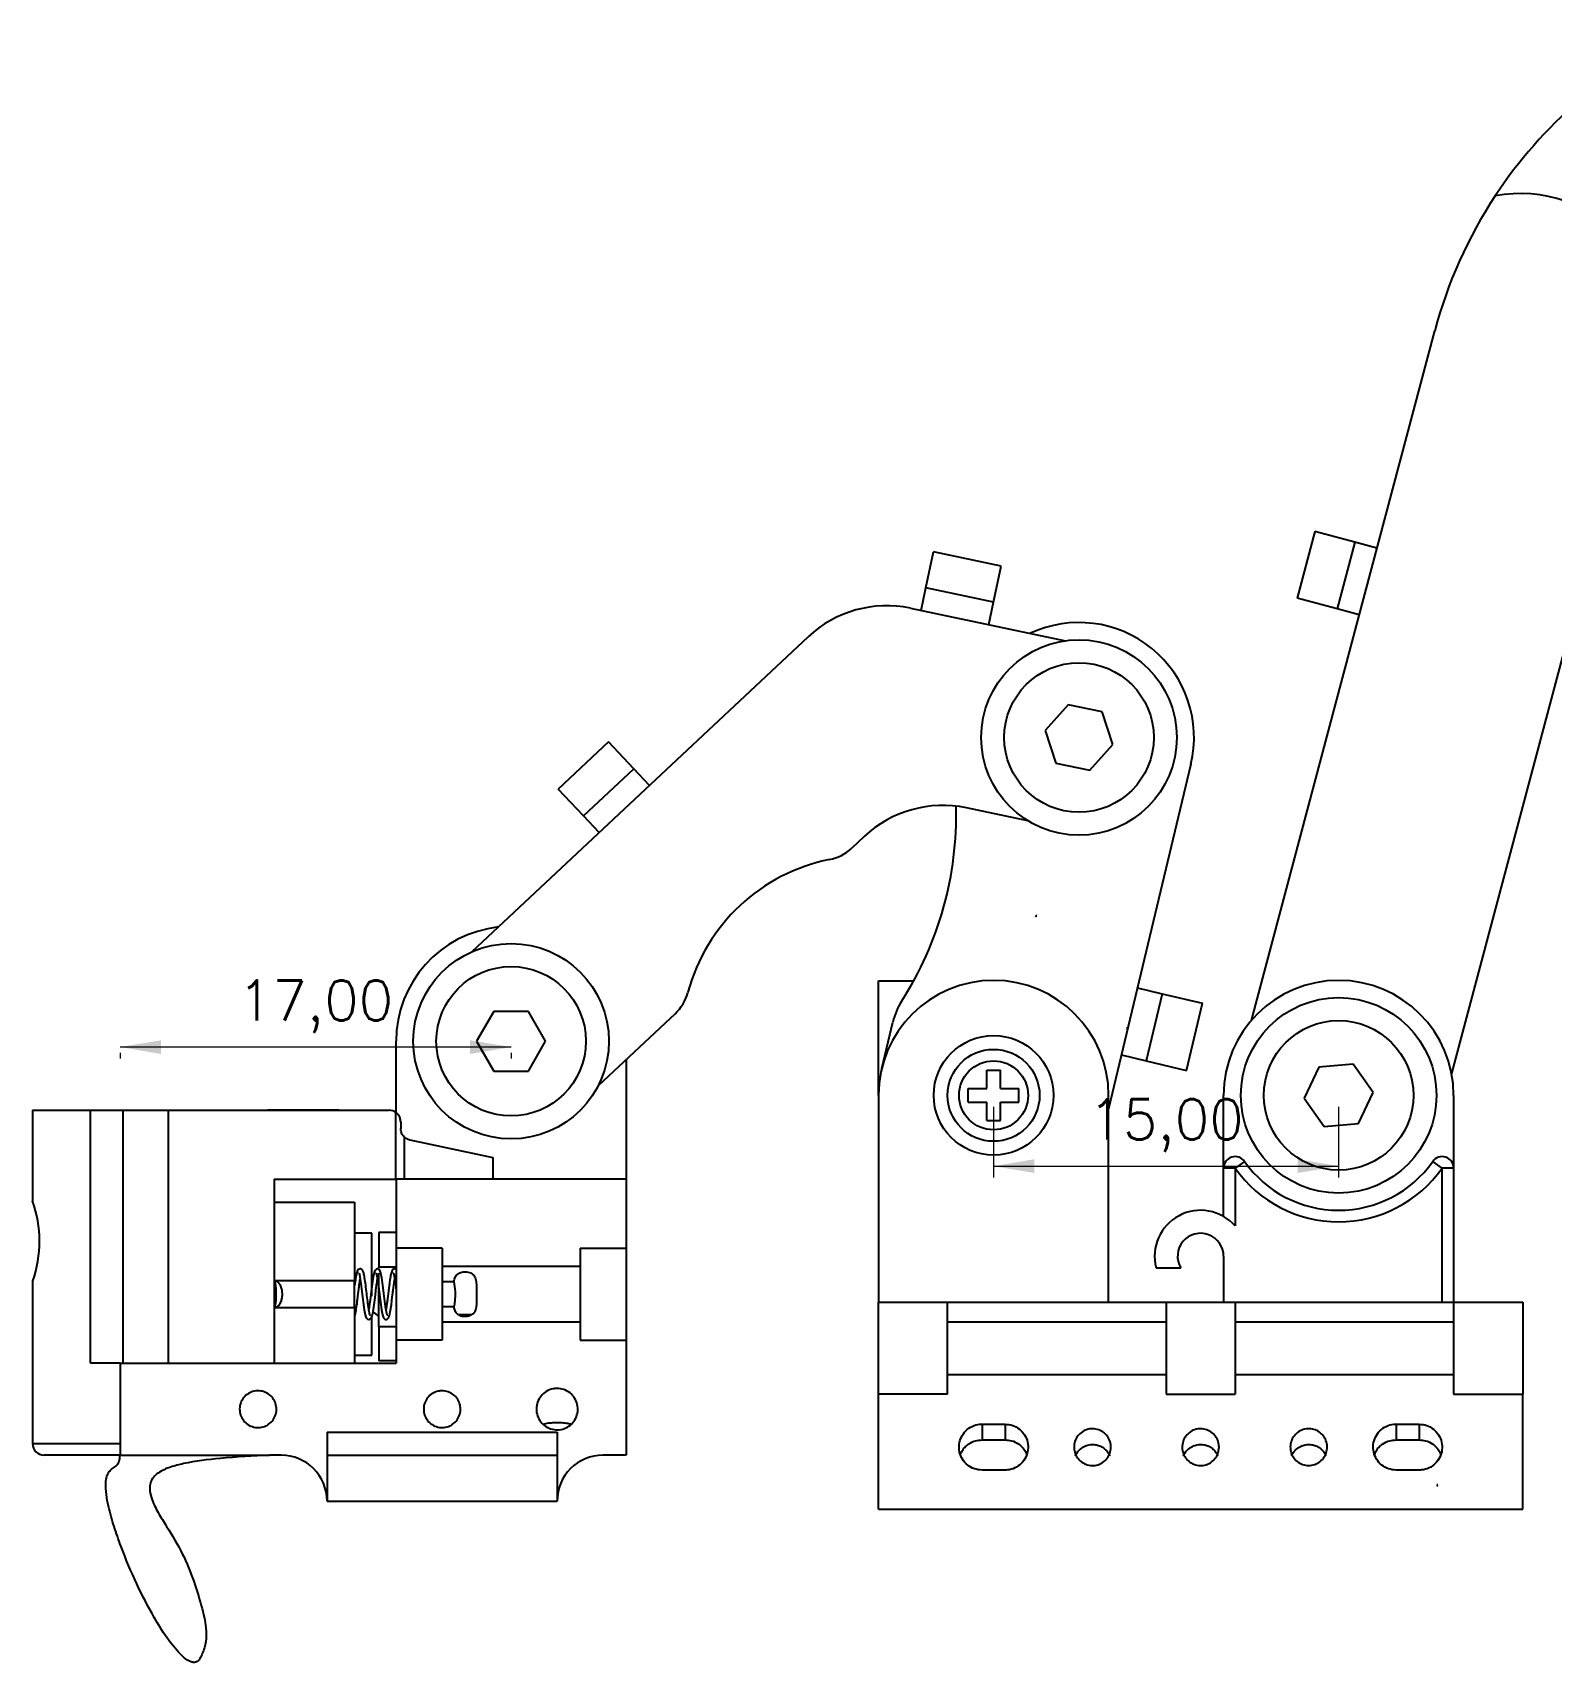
# Model space of a CAD drawing. Header units: millimetres. Extents: x 15 to 1184, y 5 to 836.
# Drawn here: x 578.4 to 710.4, y 438.5 to 580.3 of the extents above; entities that cross this region are included whole.
import ezdxf

# ---------------------------------------------------------------- set-up
doc = ezdxf.new("R2010")
doc.units = ezdxf.units.MM
doc.header["$PDSIZE"] = -1
doc.layers.get('0').update_dxf_attribs({"lineweight": 18})
doc.layers.add('尺寸线层', color=3, linetype='Continuous', lineweight=18)
doc.styles.get("Standard").update_dxf_attribs({"font": 'txt.shx'})
doc.dimstyles.new('ISO-25', dxfattribs={"dimtxt": 2.5, "dimasz": 2.5, "dimexe": 1.25, "dimexo": 0.625, "dimtad": 1, "dimtxsty": 'Standard', "dimcen": 2.5, "dimdle": 5, "dimadec": 0, "dimazin": 0, "dimtfac": 1, "dimtmove": 0, "dimatfit": 3, "dimfxl": 0, "dimarcsym": 0})

# ---------------------------------------------------------------- blocks, each defined once
blk = doc.blocks.new('*X3')
at = {"layer": '尺寸线层', "linetype": 'Continuous'}
for points in [[(585.98, 492.07), (589.54, 491.47), (589.54, 492.66)], [(619.98, 492.07), (616.42, 491.47), (616.42, 492.66)]]:
    blk.add_hatch(color=0, dxfattribs=at).paths.add_polyline_path(points, flags=0)
at = {"layer": '尺寸线层', "color": 0, "linetype": 'Continuous'}
for p, q in [((619.98, 492.07), (585.98, 492.07)), ((585.98, 491.57), (585.98, 491.07)), ((619.98, 491.57), (619.98, 491.07))]:
    blk.add_line(p, q, dxfattribs=at)
at = {"layer": '尺寸线层', "color": 0, "insert": (602.98, 495.59), "char_height": 3.5, "width": 19, "attachment_point": 5}
blk.add_mtext('17,00', dxfattribs=at)
blk = doc.blocks.new('*X4')
at = {"layer": '尺寸线层', "linetype": 'Continuous'}
for points in [[(661.93, 481.71), (665.48, 482.31), (665.48, 481.12)], [(691.93, 481.71), (688.37, 482.31), (688.37, 481.12)]]:
    blk.add_hatch(color=0, dxfattribs=at).paths.add_polyline_path(points, flags=0)
at = {"layer": '尺寸线层', "color": 0, "linetype": 'Continuous'}
for p, q in [((661.93, 486.87), (661.93, 480.71)), ((691.93, 486.87), (691.93, 480.71)), ((661.93, 481.71), (691.93, 481.71))]:
    blk.add_line(p, q, dxfattribs=at)
at = {"layer": '尺寸线层', "color": 0, "insert": (676.93, 485.24), "char_height": 3.5, "width": 18.5, "attachment_point": 5}
blk.add_mtext('15,00', dxfattribs=at)

msp = doc.modelspace()

# ---------------------------------------------------------------- linework, layer by layer
at = {"color": 7, "linetype": 'Continuous', "lineweight": 25}
for p, q in [((684.349, 494.394), (700.281, 554.364)), ((715.523, 541.63), (701.745, 489.772)), ((689.851, 536.913), (688.31, 531.114)), ((693.33, 535.989), (689.851, 536.913)), ((693.33, 535.989), (691.789, 530.19)), ((695.263, 535.475), (693.33, 535.989)), ((656.049, 532.005), (656.706, 535.137)), ((662.578, 533.905), (656.706, 535.137)), ((661.921, 530.773), (662.578, 533.905)), ((655.638, 530.048), (656.049, 532.005)), ((661.921, 530.773), (656.049, 532.005)), ((654.7, 530.245), (668.186, 527.416)), ((661.51, 528.816), (661.921, 530.773)), ((691.789, 530.19), (688.31, 531.114)), ((693.722, 529.676), (691.789, 530.19)), ((616.604, 500.375), (645.807, 527.753)), ((668.423, 521.85), (666.418, 519.616)), ((671.361, 521.23), (668.423, 521.85)), ((672.293, 518.376), (671.361, 521.23)), ((666.418, 519.616), (667.349, 516.762)), ((628.461, 518.619), (624.084, 514.515)), ((630.65, 516.284), (628.461, 518.619)), ((670.287, 516.142), (672.293, 518.376)), ((626.273, 512.18), (630.65, 516.284)), ((632.018, 514.825), (630.65, 516.284)), ((667.349, 516.762), (670.287, 516.142)), ((679.082, 516.675), (671.928, 486.694)), ((626.273, 512.18), (624.084, 514.515)), ((627.64, 510.721), (626.273, 512.18)), ((664.902, 511.756), (659.567, 512.876)), ((650.674, 510.384), (649.606, 509.382)), ((651.928, 487.87), (651.928, 497.819)), ((651.928, 497.819), (654.979, 497.819)), ((674.44, 497.221), (676.58, 496.711)), ((676.58, 496.711), (675.187, 490.875)), ((676.58, 496.711), (680.082, 495.875)), ((618.479, 495.174), (616.978, 492.574)), ((621.482, 495.174), (618.479, 495.174)), ((622.983, 492.574), (621.482, 495.174)), ((634.234, 494.971), (627.547, 488.702)), ((678.689, 490.039), (680.082, 495.875)), ((652.201, 490.191), (653.168, 494.245)), ((609.98, 486.371), (609.98, 492.574)), ((616.978, 492.574), (618.479, 489.974)), ((621.482, 489.974), (622.983, 492.574)), ((629.98, 490.983), (629.98, 480.574)), ((673.047, 491.385), (675.187, 490.875)), ((675.187, 490.875), (678.689, 490.039)), ((693.198, 490.59), (690.207, 490.331)), ((694.919, 488.13), (693.198, 490.59)), ((618.479, 489.974), (621.482, 489.974)), ((661.328, 490.07), (662.528, 490.07)), ((661.328, 488.47), (661.328, 490.07)), ((662.528, 488.47), (662.528, 490.07)), ((690.207, 490.331), (688.937, 487.611)), ((651.928, 487.87), (651.928, 469.87)), ((659.728, 487.27), (659.728, 488.47)), ((659.728, 488.47), (661.328, 488.47)), ((662.528, 488.47), (664.128, 488.47)), ((664.128, 487.27), (664.128, 488.47)), ((671.928, 469.87), (671.928, 487.87)), ((681.928, 481.546), (681.928, 487.87)), ((693.648, 485.41), (694.919, 488.13)), ((701.928, 487.87), (701.928, 481.546)), ((578.38, 486.574), (578.38, 478.674)), ((578.38, 486.574), (583.427, 486.574)), ((583.427, 464.574), (583.427, 486.574)), ((583.427, 486.574), (586.259, 486.574)), ((586.259, 464.574), (586.259, 486.574)), ((586.259, 486.574), (590.178, 486.574)), ((590.178, 486.574), (590.178, 464.574)), ((590.178, 486.574), (609.38, 486.574)), ((598.794, 486.574), (598.794, 486.597)), ((598.794, 486.597), (604.994, 486.597)), ((604.994, 486.597), (604.994, 486.574)), ((609.966, 480.574), (609.966, 486.384)), ((659.728, 487.27), (661.328, 487.27)), ((661.328, 485.67), (661.328, 487.27)), ((662.528, 485.67), (662.528, 487.27)), ((662.528, 487.27), (664.128, 487.27)), ((688.937, 487.611), (690.657, 485.15)), ((610.38, 485.574), (610.38, 484.984)), ((661.328, 485.67), (662.528, 485.67)), ((690.657, 485.15), (693.648, 485.41)), ((610.673, 484.277), (610.673, 480.574)), ((611.173, 484.006), (618.38, 482.474)), ((618.38, 482.474), (618.38, 480.574)), ((683.746, 482.121), (682.928, 481.546)), ((700.928, 481.546), (700.11, 482.121)), ((681.928, 477.334), (681.928, 481.546)), ((682.928, 481.546), (681.928, 481.546)), ((682.928, 481.546), (682.928, 476.516)), ((700.928, 469.87), (700.928, 481.546)), ((701.928, 481.546), (700.928, 481.546)), ((701.928, 481.546), (701.928, 469.87)), ((599.38, 480.574), (609.966, 480.574)), ((599.38, 480.574), (599.38, 464.574)), ((610.673, 480.574), (609.966, 480.574)), ((629.98, 480.574), (609.98, 480.574)), ((609.98, 480.574), (609.98, 474.574)), ((629.98, 480.574), (629.98, 474.574)), ((599.38, 478.574), (599.38, 471.774)), ((599.38, 478.574), (606.38, 478.574)), ((606.38, 478.574), (606.38, 471.774)), ((607.88, 475.874), (606.38, 475.874)), ((607.88, 470.391), (607.88, 475.874)), ((608.48, 475.954), (608.48, 472.964)), ((609.98, 475.954), (608.48, 475.954)), ((613.98, 474.574), (609.98, 474.574)), ((609.98, 474.574), (609.98, 466.574)), ((613.98, 474.574), (613.98, 466.574)), ((625.98, 474.574), (629.98, 474.574)), ((625.98, 474.574), (625.98, 466.574)), ((629.98, 474.574), (629.98, 466.574)), ((681.928, 473.87), (681.928, 469.87)), ((608.48, 472.964), (609.98, 472.964)), ((608.48, 472.727), (608.48, 472.964)), ((608.48, 467.764), (608.48, 472.396)), ((625.98, 472.974), (613.98, 472.974)), ((676.055, 472.87), (678.196, 472.87)), ((578.38, 471.722), (578.38, 457.574)), ((599.38, 471.774), (606.38, 471.774)), ((606.38, 469.374), (606.38, 471.774)), ((615.015, 471.663), (613.98, 471.663)), ((606.38, 469.374), (599.38, 469.374)), ((599.38, 469.374), (599.38, 464.574)), ((606.38, 469.374), (606.38, 464.574)), ((615.015, 469.485), (613.98, 469.485)), ((651.928, 469.87), (657.928, 469.87)), ((651.928, 461.87), (651.928, 469.87)), ((657.928, 461.87), (657.928, 469.87)), ((657.928, 469.87), (676.928, 469.87)), ((676.928, 469.87), (676.928, 461.87)), ((676.928, 469.87), (682.928, 469.87)), ((682.928, 469.87), (682.928, 461.87)), ((682.928, 469.87), (701.928, 469.87)), ((701.928, 469.87), (701.928, 461.87)), ((701.928, 469.87), (707.928, 469.87)), ((707.928, 469.87), (707.928, 461.87)), ((607.88, 465.274), (607.88, 468.616)), ((613.98, 468.174), (625.98, 468.174)), ((616.555, 468.764), (615.409, 468.764)), ((657.928, 468.17), (676.928, 468.17)), ((682.928, 468.17), (701.928, 468.17)), ((608.48, 467.764), (608.48, 464.774)), ((608.48, 467.764), (609.98, 467.764)), ((613.98, 466.574), (609.98, 466.574)), ((609.98, 466.574), (609.98, 464.574)), ((625.98, 466.574), (629.98, 466.574)), ((629.98, 466.574), (629.98, 456.574)), ((606.38, 465.274), (607.88, 465.274)), ((585.98, 464.574), (583.427, 464.574)), ((585.98, 464.574), (585.98, 456.574)), ((585.98, 464.574), (609.98, 464.574)), ((590.178, 464.574), (599.38, 464.574)), ((599.38, 464.574), (606.38, 464.574)), ((609.98, 464.774), (608.48, 464.774)), ((676.928, 463.57), (657.928, 463.57)), ((701.928, 463.57), (682.928, 463.57)), ((657.928, 461.87), (651.928, 461.87)), ((651.928, 451.87), (651.928, 461.87)), ((676.928, 461.87), (682.928, 461.87)), ((701.928, 461.87), (707.928, 461.87)), ((707.928, 451.87), (707.928, 461.87)), ((603.98, 458.574), (623.98, 458.574)), ((603.98, 458.574), (603.98, 456.574)), ((623.98, 458.574), (623.98, 456.574)), ((660.928, 459.27), (662.928, 459.27)), ((660.928, 459.27), (660.928, 457.951)), ((662.928, 459.27), (662.928, 457.951)), ((662.928, 457.951), (662.928, 457.87)), ((696.928, 459.27), (698.928, 459.27)), ((696.928, 459.27), (696.928, 457.951)), ((698.928, 459.27), (698.928, 457.951)), ((578.38, 457.574), (585.98, 457.574)), ((585.961, 456.574), (579.38, 456.574)), ((585.98, 456.574), (598.98, 456.574)), ((599.98, 456.574), (598.98, 456.574)), ((603.98, 456.574), (623.98, 456.574)), ((603.98, 456.574), (603.98, 452.574)), ((623.98, 456.574), (623.98, 452.574)), ((629.98, 456.574), (627.98, 456.574)), ((662.928, 457.87), (660.928, 457.87)), ((698.928, 457.87), (696.928, 457.87)), ((662.928, 455.27), (660.928, 455.27)), ((698.928, 455.27), (696.928, 455.27)), ((603.98, 452.574), (623.98, 452.574)), ((651.928, 451.87), (707.928, 451.87)), ((592.915, 438.875), (592.854, 438.778))]:
    msp.add_line(p, q, dxfattribs=at)
at = {"color": 7, "linetype": 'Continuous'}
for p, q in [((665.641, 503.433), (665.554, 503.454)), ((665.641, 503.433), (665.683, 503.608)), ((673.545, 493.611), (673.545, 493.791)), ((673.545, 493.611), (673.635, 493.611)), ((700.529, 453.901), (700.44, 453.901)), ((700.529, 453.901), (700.529, 454.081))]:
    msp.add_line(p, q, dxfattribs=at)
at = {"color": 7, "linetype": 'Continuous', "lineweight": 25}
for points in [[(606.75, 472.412), (606.749, 472.412), (606.759, 472.378), (606.789, 472.275), (606.864, 471.876), (606.948, 471.286), (607.033, 470.59), (607.121, 469.866), (607.212, 469.218), (607.295, 468.781), (607.392, 468.514), (607.51, 468.399), (607.599, 468.375), (607.675, 468.384), (607.83, 468.52), (607.899, 468.694), (607.977, 469.042), (608.07, 469.648), (608.124, 470.066), (608.18, 470.538)], [(609.221, 468.736), (609.221, 468.735), (609.21, 468.771), (609.179, 468.88), (609.1, 469.312), (609.013, 469.929), (608.928, 470.631), (608.84, 471.35), (608.749, 471.985), (608.665, 472.407), (608.562, 472.66), (608.444, 472.757), (608.361, 472.774), (608.289, 472.763), (608.139, 472.628), (608.07, 472.451), (607.989, 472.09), (607.895, 471.46), (607.838, 471.026), (607.78, 470.538), (607.727, 470.089), (607.676, 469.699), (607.61, 469.255)], [(608.25, 472.412), (608.249, 472.412), (608.259, 472.378), (608.289, 472.275), (608.364, 471.876), (608.448, 471.286), (608.533, 470.59), (608.621, 469.866), (608.712, 469.218), (608.795, 468.781), (608.892, 468.514), (609.01, 468.399), (609.099, 468.375), (609.175, 468.384), (609.33, 468.52), (609.399, 468.694), (609.477, 469.042), (609.57, 469.648), (609.624, 470.066), (609.68, 470.538)], [(607.955, 469.07), (608.066, 468.95), (608.48, 468.632)]]:
    msp.add_lwpolyline(points, dxfattribs=at)
for centre, radius in [((669.355, 518.996), 8.5), ((669.355, 518.996), 6.5), ((619.98, 492.574), 8.5), ((619.98, 492.574), 6.5), ((691.928, 487.87), 8.5), ((691.928, 487.87), 6.5), ((661.928, 487.87), 5.2), ((661.928, 487.87), 4), ((661.928, 487.87), 3)]:
    msp.add_circle(centre, radius, dxfattribs=at)
for centre, radius, start, end in [((738.94, 544.094), 40, 115.1217, 146.59869), ((738.94, 544.094), 40, 146.59869, 165.1217), ((707.725, 554.313), 12, 342.49014, 100.46005), ((652.647, 520.458), 10, 78.15297, 133.15297), ((669.355, 518.996), 10, 346.57896, 115.02287), ((657.514, 503.089), 10, 78.15297, 133.15297), ((628.679, 512.253), 30, 327.39083, 1.46744), ((646.87, 512.3), 4, 281.36464, 313.15297), ((650.811, 492.693), 16, 101.36464, 164.9413), ((619.98, 492.574), 10, 96.28307, 180), ((661.928, 487.87), 10, 0, 180), ((691.928, 487.87), 10, 0, 180), ((631.498, 497.889), 4, 313.15297, 344.9413), ((659.004, 492.853), 6, 147.39083, 166.57896), ((609.38, 485.574), 1, 54.14143, 90), ((611.38, 484.984), 1, 225, 258), ((682.928, 481.546), 1, 35.0968, 180), ((691.928, 487.87), 10, 215.0968, 324.9032), ((700.928, 481.546), 1, 0, 144.9032), ((691.928, 487.87), 11, 215.0968, 324.9032), ((568.458, 475.175), 10.522, 340.84023, 19.42544), ((679.928, 473.87), 4, 41.40962, 194.47751), ((679.928, 473.87), 2, 0, 210), ((579.38, 457.574), 1, 180, 270), ((599.98, 452.574), 4, 0, 90), ((627.98, 452.574), 4, 90, 180)]:
    msp.add_arc(centre, radius, start, end, dxfattribs=at)
for points, knots in [([(610.38, 485.574), (610.37, 485.683), (610.348, 485.9), (610.198, 486.183), (610.041, 486.32), (609.966, 486.384)], [0, 0, 0, 0, 0.32453288, 0.6481905, 0.94317128, 0.94317128, 0.94317128, 0.94317128]), ([(610.673, 484.277), (610.621, 484.336), (610.517, 484.456), (610.403, 484.709), (610.388, 484.892), (610.38, 484.984)], [0, 0, 0, 0, 0.26030596, 0.51992801, 0.7843483, 0.7843483, 0.7843483, 0.7843483]), ([(607.721, 468.736), (607.721, 468.735), (607.732, 468.728), (607.706, 468.768), (607.67, 468.912), (607.599, 469.289), (607.513, 469.912), (607.427, 470.639), (607.339, 471.374), (607.254, 471.992), (607.165, 472.42), (607.111, 472.618), (606.977, 472.755), (606.862, 472.779), (606.723, 472.753), (606.632, 472.635), (606.562, 472.444), (606.48, 472.074), (606.422, 471.669), (606.385, 471.387), (606.38, 471.35)], [0, 0, 0, 0, 0.0015485, 0.1913509, 0.4104541, 0.8937988, 1.3881105, 1.8797223, 2.3865334, 2.9062816, 3.372729, 3.7832955, 3.9813265, 4.0803533, 4.1699109, 4.4924868, 4.7914986, 5.2090244, 5.7394168, 5.8194971, 5.8194971, 5.8194971, 5.8194971]), ([(609.98, 472.727), (609.969, 472.738), (609.94, 472.767), (609.861, 472.778), (609.725, 472.754), (609.632, 472.634), (609.562, 472.443), (609.48, 472.077), (609.408, 471.566), (609.336, 471.019), (609.282, 470.549), (609.229, 470.097), (609.17, 469.641), (609.132, 469.395), (609.11, 469.255)], [0, 0, 0, 0, 0.0682113, 0.1777558, 0.2768255, 0.6336626, 0.9644329, 1.4263046, 2.0130308, 2.361987, 2.7362376, 3.0830978, 3.4028718, 3.8326115, 3.8326115, 3.8326115, 3.8326115]), ([(609.75, 472.412), (609.749, 472.412), (609.738, 472.419), (609.763, 472.381), (609.798, 472.246), (609.865, 471.891), (609.931, 471.431), (609.97, 471.109), (609.98, 471.019)], [0, 0, 0, 0, 0.0023048, 0.1754252, 0.3702183, 0.7949325, 1.241942, 1.4159448, 1.4159448, 1.4159448, 1.4159448]), ([(615.015, 471.663), (615.028, 471.738), (615.061, 471.934), (615.173, 472.186), (615.389, 472.39), (615.665, 472.499), (615.966, 472.533), (616.248, 472.507), (616.497, 472.425), (616.717, 472.272), (616.893, 471.994), (616.981, 471.509), (616.98, 470.829), (616.983, 470.038), (616.964, 469.408), (616.815, 469.003), (616.663, 468.837), (616.563, 468.774), (616.547, 468.764)], [0, 0, 0, 0, 0.2362961, 0.6099104, 0.9098989, 1.211559, 1.4752008, 1.7235079, 1.9710094, 2.2283129, 2.5765205, 3.0661195, 3.7537072, 4.4524005, 5.1813279, 5.5481592, 5.8611779, 5.9220182, 5.9220182, 5.9220182, 5.9220182]), ([(599.38, 469.374), (599.381, 469.374), (599.404, 469.375), (599.447, 469.428), (599.503, 469.644), (599.543, 469.969), (599.564, 470.353), (599.565, 470.749), (599.547, 471.122), (599.513, 471.438), (599.464, 471.669), (599.418, 471.76), (599.389, 471.774), (599.381, 471.774), (599.38, 471.774)], [0, 0, 0, 0, 0.0121826, 0.3012833, 0.5926707, 0.8689381, 1.1079166, 1.3414936, 1.5775132, 1.8228242, 2.0864246, 2.36886, 2.4648845, 2.4770671, 2.4770671, 2.4770671, 2.4770671]), ([(599.38, 471.774), (599.384, 471.774), (599.412, 471.774), (599.516, 471.76), (599.685, 471.67), (599.869, 471.438), (600.002, 471.122), (600.072, 470.749), (600.069, 470.481), (600.041, 470.229), (599.984, 469.965), (599.831, 469.644), (599.622, 469.428), (599.463, 469.375), (599.384, 469.374), (599.38, 469.374)], [0, 0, 0, 0, 0.0148357, 0.1316819, 0.4746756, 0.7942287, 1.0918195, 1.3788352, 1.6632458, 1.6750139, 1.9539593, 2.2890035, 2.6423417, 2.9937588, 3.0085945, 3.0085945, 3.0085945, 3.0085945]), ([(606.68, 470.538), (606.698, 470.689), (606.732, 470.98), (606.794, 471.464), (606.835, 471.735), (606.86, 471.899)], [0, 0, 0, 0, 0.4143191, 0.7963998, 1.3726091, 1.3726091, 1.3726091, 1.3726091]), ([(608.18, 470.538), (608.198, 470.689), (608.232, 470.98), (608.294, 471.464), (608.335, 471.735), (608.36, 471.899)], [0, 0, 0, 0, 0.4143191, 0.7963998, 1.3726091, 1.3726091, 1.3726091, 1.3726091]), ([(609.68, 470.538), (609.698, 470.689), (609.732, 470.98), (609.794, 471.464), (609.835, 471.735), (609.86, 471.899)], [0, 0, 0, 0, 0.4143191, 0.7963998, 1.3726091, 1.3726091, 1.3726091, 1.3726091]), ([(615.015, 471.663), (615.056, 471.385), (615.136, 470.835), (615.096, 470.06), (615.037, 469.639), (615.015, 469.485)], [0, 0, 0, 0, 0.8587316, 1.7005632, 2.1877013, 2.1877013, 2.1877013, 2.1877013]), ([(606.38, 468.647), (606.387, 468.662), (606.425, 468.754), (606.484, 469.06), (606.557, 469.544), (606.626, 470.072), (606.662, 470.379), (606.68, 470.538)], [0, 0, 0, 0, 0.0923749, 0.5682685, 1.1736349, 1.5325439, 1.9170938, 1.9170938, 1.9170938, 1.9170938]), ([(615.414, 468.764), (615.335, 468.826), (615.158, 468.965), (615.058, 469.231), (615.026, 469.422), (615.015, 469.485)], [0, 0, 0, 0, 0.30063842, 0.67149784, 0.85344515, 0.85344515, 0.85344515, 0.85344515]), ([(616.547, 468.764), (616.47, 468.727), (616.314, 468.653), (616.026, 468.617), (615.74, 468.633), (615.537, 468.695), (615.441, 468.749), (615.414, 468.764)], [0, 0, 0, 0, 0.2730922, 0.5470036, 0.8198088, 1.0779473, 1.1801566, 1.1801566, 1.1801566, 1.1801566]), ([(597.98, 462.174), (598.069, 462.17), (598.337, 462.156), (598.768, 462.001), (599.196, 461.662), (599.487, 461.198), (599.609, 460.664), (599.547, 460.12), (599.308, 459.627), (598.92, 459.241), (598.425, 459.005), (597.881, 458.946), (597.348, 459.071), (596.886, 459.365), (596.548, 459.796), (596.371, 460.314), (596.375, 460.861), (596.561, 461.376), (596.907, 461.801), (597.373, 462.087), (597.754, 462.171), (597.957, 462.174), (597.98, 462.174)], [0, 0, 0, 0, 0.2666428, 0.8057384, 1.344834, 1.8839296, 2.4230252, 2.9621208, 3.5012164, 4.040312, 4.5794076, 5.1185032, 5.6575988, 6.1966944, 6.73579, 7.2748856, 7.8139812, 8.3530768, 8.8921724, 9.431268, 9.9703636, 10.0414428, 10.0414428, 10.0414428, 10.0414428]), ([(613.98, 462.174), (614.16, 462.156), (614.52, 462.121), (614.999, 461.845), (615.363, 461.439), (615.571, 460.932), (615.6, 460.385), (615.446, 459.86), (615.127, 459.415), (614.679, 459.101), (614.152, 458.952), (613.605, 458.987), (613.101, 459.201), (612.696, 459.569), (612.436, 460.051), (612.35, 460.592), (612.448, 461.13), (612.718, 461.607), (613.131, 461.964), (613.577, 462.149), (613.868, 462.167), (613.98, 462.174)], [0, 0, 0, 0, 0.5390529, 1.0781058, 1.6171587, 2.1562116, 2.6952645, 3.2343174, 3.7733703, 4.3124232, 4.8514761, 5.390529, 5.9295819, 6.4686348, 7.0076877, 7.5467406, 8.0857935, 8.6248464, 9.1638993, 9.7029522, 10.0403368, 10.0403368, 10.0403368, 10.0403368]), ([(623.98, 462.374), (624.183, 462.354), (624.588, 462.314), (625.126, 462.004), (625.536, 461.547), (625.77, 460.977), (625.803, 460.362), (625.63, 459.77), (625.271, 459.27), (624.766, 458.916), (624.173, 458.75), (623.559, 458.789), (622.991, 459.029), (622.536, 459.444), (622.243, 459.985), (622.146, 460.594), (622.256, 461.2), (622.56, 461.736), (623.025, 462.138), (623.526, 462.346), (623.854, 462.366), (623.98, 462.374)], [0, 0, 0, 0, 0.6064345, 1.212869, 1.8193035, 2.4257381, 3.0321726, 3.6386071, 4.2450416, 4.8514761, 5.4579106, 6.0643451, 6.6707797, 7.2772142, 7.8836487, 8.4900832, 9.0965177, 9.7029522, 10.3093867, 10.9158213, 11.2953789, 11.2953789, 11.2953789, 11.2953789]), ([(623.98, 459.391), (623.801, 459.386), (623.444, 459.377), (623.019, 459.323), (622.833, 459.266), (622.762, 459.245)], [0, 0, 0, 0, 0.4741861, 0.947289, 1.2312935, 1.2312935, 1.2312935, 1.2312935]), ([(625.2, 459.236), (625.111, 459.265), (624.906, 459.332), (624.459, 459.38), (624.128, 459.388), (623.98, 459.391)], [0, 0, 0, 0, 0.3666804, 0.8489586, 1.2348329, 1.2348329, 1.2348329, 1.2348329]), ([(660.928, 455.27), (660.703, 455.292), (660.253, 455.337), (659.654, 455.681), (659.199, 456.189), (658.939, 456.823), (658.903, 457.506), (659.095, 458.163), (659.494, 458.72), (660.054, 459.111), (660.564, 459.258), (660.858, 459.268), (660.928, 459.27)], [0, 0, 0, 0, 0.6737535, 1.347507, 2.0212604, 2.6950139, 3.3687674, 4.0425209, 4.7162743, 5.3900278, 6.0637813, 6.2749195, 6.2749195, 6.2749195, 6.2749195]), ([(662.928, 459.27), (663.153, 459.248), (663.602, 459.204), (664.201, 458.859), (664.656, 458.351), (664.916, 457.717), (664.952, 457.034), (664.76, 456.377), (664.361, 455.821), (663.801, 455.43), (663.292, 455.282), (662.998, 455.273), (662.928, 455.27)], [0, 0, 0, 0, 0.6737535, 1.347507, 2.0212604, 2.6950139, 3.3687674, 4.0425209, 4.7162743, 5.3900278, 6.0637813, 6.2749195, 6.2749195, 6.2749195, 6.2749195]), ([(672.128, 457.27), (672.11, 457.09), (672.075, 456.73), (671.799, 456.252), (671.393, 455.888), (670.886, 455.679), (670.339, 455.651), (669.814, 455.804), (669.369, 456.123), (669.054, 456.572), (668.931, 457.011), (668.921, 457.459), (669.025, 457.903), (669.319, 458.365), (669.749, 458.703), (670.267, 458.88), (670.815, 458.875), (671.33, 458.69), (671.755, 458.344), (672.041, 457.878), (672.125, 457.496), (672.127, 457.294), (672.128, 457.27)], [0, 0, 0, 0, 0.5390465, 1.078093, 1.6171394, 2.1561859, 2.6952324, 3.2342789, 3.7733254, 4.3123718, 4.8514183, 5.1180369, 5.6570834, 6.1961298, 6.7351763, 7.2742228, 7.8132693, 8.3523158, 8.8913622, 9.4304087, 9.9694552, 10.040528, 10.040528, 10.040528, 10.040528]), ([(681.528, 457.27), (681.51, 457.09), (681.475, 456.73), (681.199, 456.252), (680.793, 455.888), (680.286, 455.679), (679.739, 455.651), (679.214, 455.804), (678.769, 456.123), (678.454, 456.572), (678.331, 457.011), (678.321, 457.459), (678.425, 457.903), (678.719, 458.365), (679.149, 458.703), (679.667, 458.88), (680.215, 458.875), (680.73, 458.69), (681.155, 458.344), (681.441, 457.878), (681.525, 457.496), (681.527, 457.294), (681.528, 457.27)], [0, 0, 0, 0, 0.5390465, 1.078093, 1.6171394, 2.1561859, 2.6952324, 3.2342789, 3.7733254, 4.3123718, 4.8514183, 5.1180369, 5.6570834, 6.1961298, 6.7351763, 7.2742228, 7.8132693, 8.3523158, 8.8913622, 9.4304087, 9.9694552, 10.040528, 10.040528, 10.040528, 10.040528]), ([(687.728, 457.27), (687.732, 457.359), (687.746, 457.627), (687.901, 458.057), (688.24, 458.486), (688.704, 458.777), (689.238, 458.898), (689.782, 458.836), (690.275, 458.598), (690.661, 458.21), (690.857, 457.798), (690.943, 457.358), (690.917, 456.903), (690.705, 456.398), (690.339, 455.991), (689.858, 455.728), (689.318, 455.64), (688.779, 455.735), (688.301, 456.003), (687.942, 456.414), (687.754, 456.861), (687.735, 457.155), (687.728, 457.27)], [0, 0, 0, 0, 0.2666069, 0.8056297, 1.3446526, 1.8836754, 2.4226983, 2.9617212, 3.500744, 4.0397669, 4.5787897, 4.8453966, 5.3844195, 5.9234423, 6.4624652, 7.001488, 7.5405109, 8.0795338, 8.6185566, 9.1575795, 9.6966023, 10.0416834, 10.0416834, 10.0416834, 10.0416834]), ([(696.928, 455.27), (696.703, 455.292), (696.253, 455.337), (695.654, 455.681), (695.199, 456.189), (694.939, 456.823), (694.903, 457.506), (695.095, 458.163), (695.494, 458.72), (696.054, 459.111), (696.564, 459.258), (696.858, 459.268), (696.928, 459.27)], [0, 0, 0, 0, 0.6737535, 1.347507, 2.0212604, 2.6950139, 3.3687674, 4.0425209, 4.7162743, 5.3900278, 6.0637813, 6.2749195, 6.2749195, 6.2749195, 6.2749195]), ([(698.928, 459.27), (699.153, 459.248), (699.602, 459.204), (700.201, 458.859), (700.656, 458.351), (700.916, 457.717), (700.952, 457.034), (700.76, 456.377), (700.361, 455.821), (699.801, 455.43), (699.292, 455.282), (698.998, 455.273), (698.928, 455.27)], [0, 0, 0, 0, 0.6737535, 1.347507, 2.0212604, 2.6950139, 3.3687674, 4.0425209, 4.7162743, 5.3900278, 6.0637813, 6.2749195, 6.2749195, 6.2749195, 6.2749195]), ([(592.854, 438.778), (592.816, 438.731), (592.761, 438.663), (592.642, 438.59), (592.544, 438.555), (592.44, 438.544), (592.334, 438.549), (592.159, 438.586), (591.718, 438.793), (591.006, 439.452), (590.02, 440.674), (588.801, 442.682), (587.422, 445.299), (586.265, 448.041), (585.445, 450.356), (585.029, 451.865), (584.771, 453.144), (584.711, 454.021), (584.798, 454.692), (584.996, 455.128), (585.33, 455.431), (585.685, 455.645), (585.914, 455.99), (585.974, 456.301), (585.979, 456.505), (585.98, 456.574)], [0, 0, 0, 0, 0.2741271, 0.3901014, 0.5073556, 0.5831505, 0.6588529, 0.7764352, 1.0710962, 2.2532587, 4.6130641, 6.9750864, 10.3832201, 13.7901376, 15.4147688, 17.0383217, 17.9342709, 18.8260218, 19.3098548, 19.6716649, 20.0345939, 20.4502759, 20.7231936, 21.0709797, 21.2481771, 21.2481771, 21.2481771, 21.2481771]), ([(598.98, 456.574), (597.544, 456.496), (595.042, 456.361), (592.153, 456.012), (590.354, 455.556), (589.443, 455.172), (588.855, 454.663), (588.597, 454.181), (588.529, 453.553), (588.739, 452.657), (589.278, 451.56), (590.296, 449.986), (591.467, 448.006), (592.423, 445.639), (593.063, 443.454), (593.497, 441.71), (593.477, 440.329), (593.221, 439.46), (592.99, 439.019), (592.915, 438.875)], [0, 0, 0, 0, 3.8260831, 6.664285, 7.7101999, 8.7621867, 9.256426, 9.7556702, 10.1856293, 10.9295612, 12.2072789, 13.4922065, 16.0603575, 18.6198928, 21.016203, 23.4061068, 25.0274505, 26.6514598, 27.440719, 27.440719, 27.440719, 27.440719]), ([(659.036, 456.569), (659.074, 456.678), (659.161, 456.93), (659.408, 457.256), (659.804, 457.611), (660.351, 457.863), (660.743, 457.883), (660.928, 457.892)], [0, 0, 0, 0, 0.3159951, 0.7305977, 1.124095, 1.8403074, 2.4757921, 2.4757921, 2.4757921, 2.4757921]), ([(662.928, 457.892), (663.112, 457.883), (663.504, 457.863), (664.051, 457.611), (664.448, 457.256), (664.694, 456.93), (664.782, 456.678), (664.82, 456.568)], [0, 0, 0, 0, 0.6355066, 1.3517439, 1.7452547, 2.1598717, 2.4768645, 2.4768645, 2.4768645, 2.4768645]), ([(669.036, 456.512), (669.036, 456.514), (669.065, 456.659), (669.262, 456.932), (669.567, 457.195), (669.792, 457.329), (670.015, 457.42), (670.353, 457.507), (670.741, 457.509), (671.161, 457.393), (671.496, 457.21), (671.78, 456.944), (671.956, 456.693), (672.003, 456.547), (672.015, 456.509)], [0, 0, 0, 0, 0.0094935, 0.7224272, 1.0138781, 1.2578751, 1.4546309, 1.6394691, 2.159161, 2.4918101, 2.8598793, 3.2515416, 3.6575453, 3.7999136, 3.7999136, 3.7999136, 3.7999136]), ([(678.436, 456.512), (678.436, 456.514), (678.465, 456.659), (678.662, 456.932), (678.967, 457.195), (679.192, 457.329), (679.415, 457.42), (679.753, 457.507), (680.141, 457.509), (680.561, 457.393), (680.896, 457.21), (681.18, 456.944), (681.356, 456.693), (681.403, 456.547), (681.415, 456.509)], [0, 0, 0, 0, 0.0094935, 0.7224272, 1.0138781, 1.2578751, 1.4546309, 1.6394691, 2.159161, 2.4918101, 2.8598793, 3.2515416, 3.6575453, 3.7999136, 3.7999136, 3.7999136, 3.7999136]), ([(687.836, 456.512), (687.836, 456.514), (687.865, 456.659), (688.062, 456.932), (688.367, 457.195), (688.592, 457.329), (688.815, 457.42), (689.153, 457.507), (689.541, 457.509), (689.961, 457.393), (690.296, 457.21), (690.58, 456.944), (690.756, 456.693), (690.803, 456.547), (690.815, 456.509)], [0, 0, 0, 0, 0.0094935, 0.7224272, 1.0138781, 1.2578751, 1.4546309, 1.6394691, 2.159161, 2.4918101, 2.8598793, 3.2515416, 3.6575453, 3.7999136, 3.7999136, 3.7999136, 3.7999136]), ([(695.036, 456.569), (695.074, 456.678), (695.161, 456.93), (695.408, 457.256), (695.804, 457.611), (696.351, 457.863), (696.743, 457.883), (696.928, 457.892)], [0, 0, 0, 0, 0.3159951, 0.7305977, 1.124095, 1.8403074, 2.4757921, 2.4757921, 2.4757921, 2.4757921]), ([(698.928, 457.892), (699.112, 457.883), (699.504, 457.863), (700.051, 457.611), (700.448, 457.256), (700.694, 456.93), (700.782, 456.678), (700.82, 456.568)], [0, 0, 0, 0, 0.6355066, 1.3517439, 1.7452547, 2.1598717, 2.4768645, 2.4768645, 2.4768645, 2.4768645])]:
    msp.add_open_spline(points, degree=3, knots=knots, dxfattribs=at)
at = {"color": 7, "linetype": 'Continuous'}
for p in [(665.641, 503.433), (673.545, 493.611), (700.529, 453.901)]:
    msp.add_point(p, dxfattribs=at)

# ---------------------------------------------------------------- dimensions: what is measured, and where the dimension line sits
at = {"layer": '尺寸线层'}
for base, p1, p2, picture, middle in [((585.98, 492.065), (619.98, 492.574), (585.98, 492.574), '*X3', (602.98, 495.589)), ((691.928, 481.715), (661.928, 487.87), (691.928, 487.87), '*X4', (676.928, 485.239))]:
    dim = msp.add_linear_dim(base=base, p1=p1, p2=p2, dimstyle='ISO-25', override={"dimtxt": 3.5, "dimasz": 3.556, "dimexe": 1, "dimexo": 1, "dimgap": 1.524, "dimtih": 1, "dimtoh": 1, "dimlfac": 0.5, "dimzin": 0, "dimsah": 1, "dimdle": 7.112, "dimadec": 2, "dimtfill": 1, "dimtolj": 1, "dimtzin": 8}, dxfattribs=at)
    dim.commit()
    dim.dimension.update_dxf_attribs({"geometry": picture, "text_midpoint": middle})

doc.saveas('drawing.dxf')
